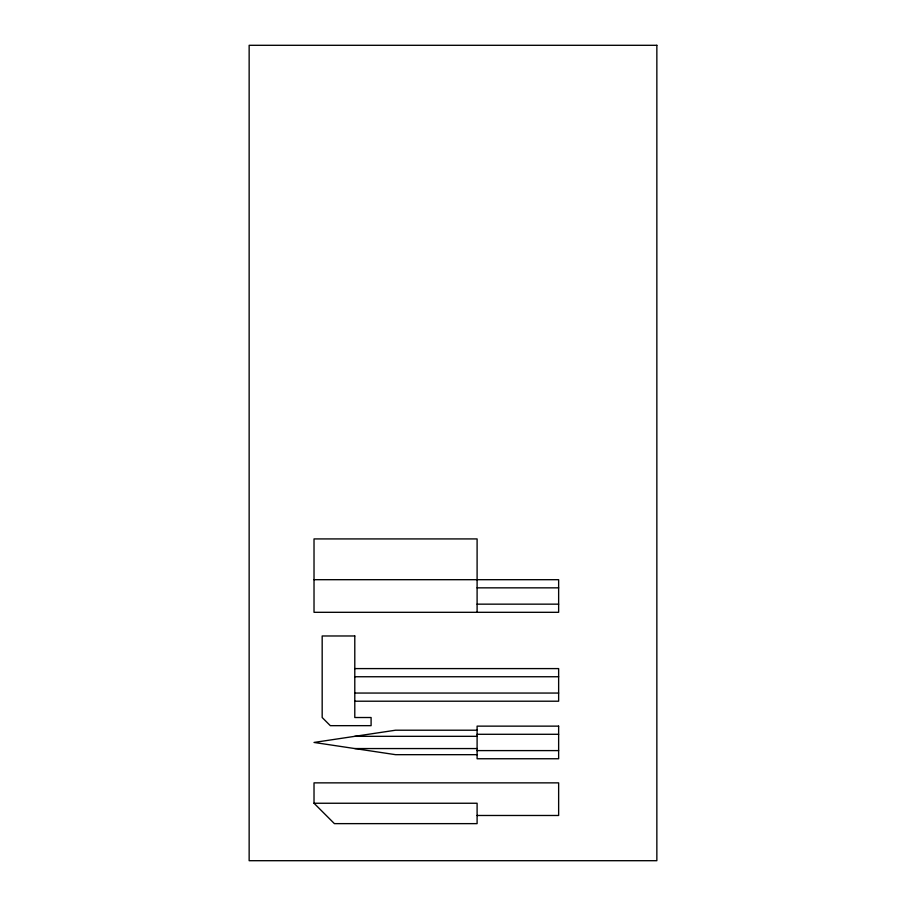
<?xml version="1.0" encoding="UTF-8"?>
<svg xmlns="http://www.w3.org/2000/svg" width="906" height="906" viewBox="0 0 906 906"><rect width="100%" height="100%" fill="white"/><g stroke="black" fill="none" stroke-linecap="round" stroke-linejoin="round"><path stroke-width="1.36" d="M314.02 579.693L558.64 579.693L558.64 612.309L314.02 612.309L314.02 538.923L477.1 538.923L477.1 612.309M477.1 587.847L558.64 587.847M477.1 604.155L558.64 604.155M354.79 668.594L558.64 668.594L558.64 701.21L354.79 701.21M354.79 676.748L558.64 676.748M354.79 693.056L558.64 693.056M477.1 730.213L395.56 730.213L314.02 742.444L395.56 754.675L477.1 754.675M477.1 734.29L558.64 734.29M354.79 736.329L477.1 736.329M354.79 748.56L477.1 748.56M477.1 750.598L558.64 750.598M314.02 803.248L477.1 803.248L477.1 823.633L334.405 823.633L314.02 803.248L314.02 782.863L558.64 782.863L558.64 815.479L477.1 815.479M656.85 45.3L249.15 45.3L249.15 860.7L656.85 860.7L656.85 45.3M354.79 635.978L322.174 635.978L322.174 717.518L330.328 725.672L371.098 725.661L371.098 717.518L354.79 717.518L354.79 635.978M558.64 726.136L477.1 726.136L477.1 758.752L558.64 758.752L558.64 726.136"/></g></svg>
